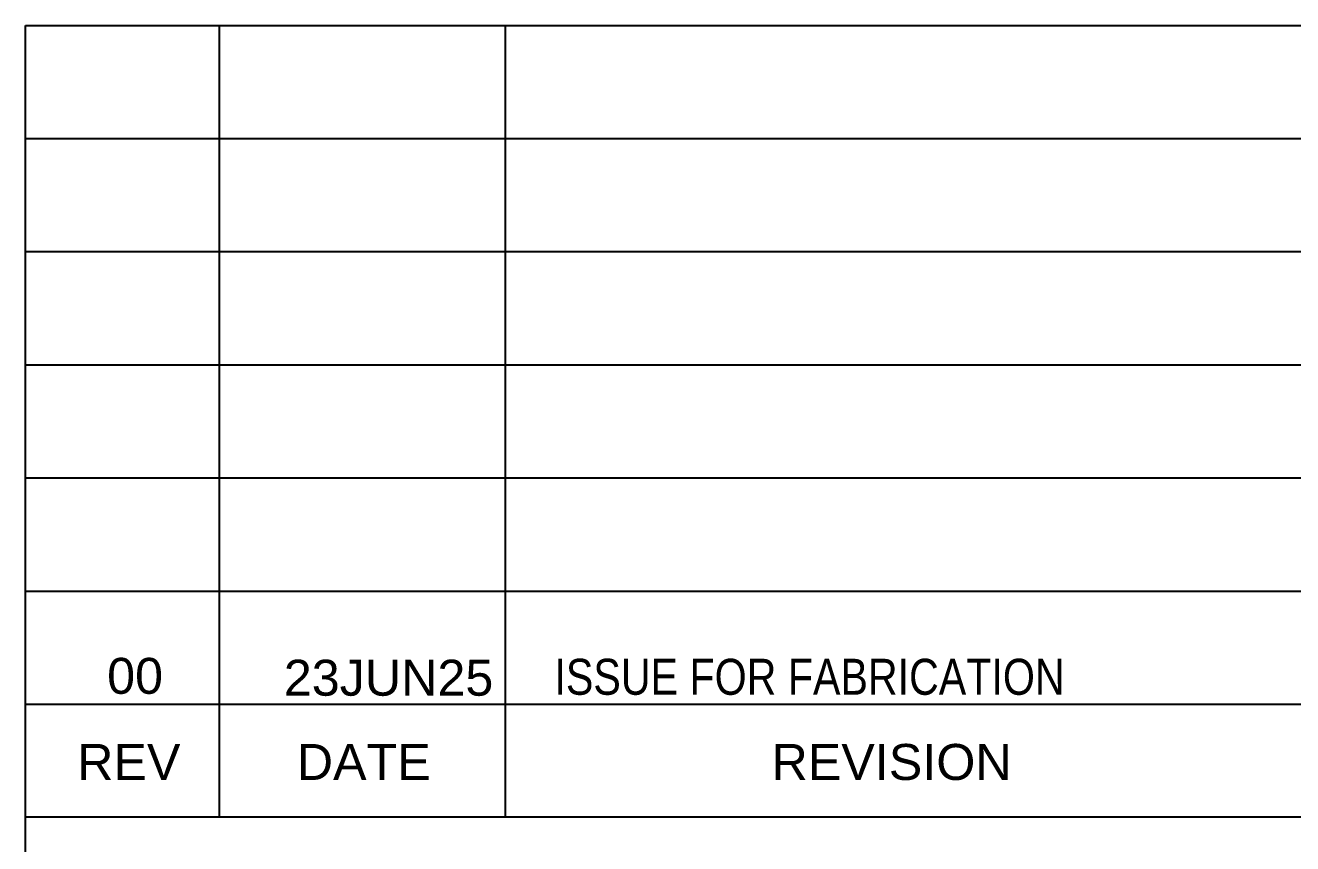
# Model space of a CAD drawing. Header units: millimetres. Extents: x -122 to 473, y -100 to 321.
# Drawn here: x 378.47 to 425.58, y 75 to 105.41 of the extents above; entities that cross this region are included whole.
import ezdxf

# ---------------------------------------------------------------- set-up
doc = ezdxf.new("R2010")
doc.units = ezdxf.units.MM
doc.styles.add('Arial', font='ARIAL.TTF', dxfattribs={"height": 0.2})
doc.styles.add('Arial Narrow', font='ARIALN.TTF', dxfattribs={"height": 0.2})

# ---------------------------------------------------------------- blocks, each defined once
blk = doc.blocks.new('Unknown-234528872-4356')
at = {"color": 7, "linetype": 'Continuous'}
for p, q in [((378.472, -84.801), (378.472, 105.41)), ((378.472, 105.41), (457.654, 105.41)), ((385.689, 75.974), (385.689, 105.41)), ((396.319, 75.974), (396.319, 105.41)), ((378.472, 101.206), (457.654, 101.206)), ((378.472, 97), (457.654, 97)), ((378.472, 92.795), (457.654, 92.795)), ((378.472, 88.589), (457.654, 88.589)), ((378.472, 84.383), (457.654, 84.383)), ((378.472, 80.179), (457.654, 80.179)), ((378.472, 75.997), (457.63, 75.997))]:
    blk.add_line(p, q, dxfattribs=at)
at = {"color": 7, "linetype": 'Continuous', "style": 'Arial'}
for s, p in [('REV', (380.397, 77.367)), ('DATE', (388.56, 77.367)), ('REVISION', (406.206, 77.367))]:
    blk.add_text(s, height=1.3371, dxfattribs=at).set_placement(p)
blk = doc.blocks.new('Unknown-234528872-4358')
at = {"color": 6}
for s, height, style, p in [('00', 1.3371, 'Arial', (381.512, 80.567)), ('23JUN25', 1.3371, 'Arial', (388.079, 80.498)), ('ISSUE FOR FABRICATION', 1.3362, 'Arial Narrow', (398.138, 80.533))]:
    blk.add_text(s, height=height, dxfattribs=dict(at, style=style)).set_placement(p)

msp = doc.modelspace()

# ---------------------------------------------------------------- block references
for name in ['Unknown-234528872-4356', 'Unknown-234528872-4358']:
    msp.add_blockref(name, (0, 0))

doc.saveas('drawing.dxf')
